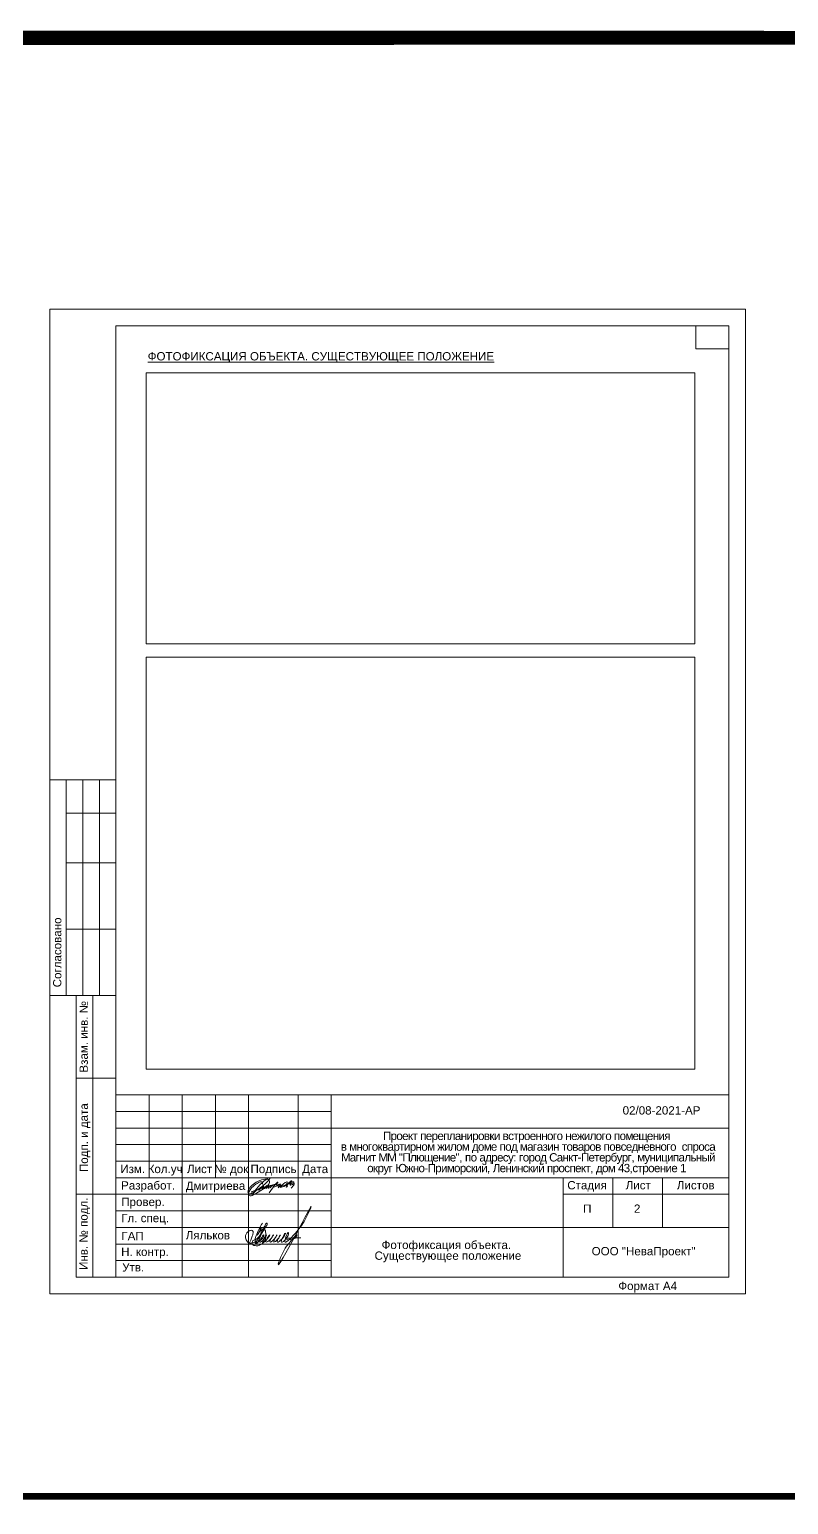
# Model space of a CAD drawing. Header units: metres. Extents: x -443 to 179, y -184 to -91.
# Drawn here: x -297.96 to -275.05, y -183.84 to -139.35 of the extents above; entities that cross this region are included whole.
import ezdxf
from ezdxf.enums import TextEntityAlignment as Align

# ---------------------------------------------------------------- set-up
doc = ezdxf.new("R2010")
doc.units = ezdxf.units.M
doc.header["$MEASUREMENT"] = 0
doc.header["$XCLIPFRAME"] = 0
for name, color, linetype, lineweight in [('Level 1', 7, 'Continuous', 0), ('Level 50', 7, 'Continuous', 0), ('Level 63', 7, 'Continuous', 0)]:
    doc.layers.add(name, color=color, linetype=linetype, lineweight=lineweight)
doc.styles.add('GOST 2.304', font='CS_Gost2304.shx')
doc.styles.add('Style-Arial', font='arial.ttf')
picture_1 = doc.add_image_def('image2.jpg', size_in_pixel=(1600, 1014))
picture_2 = doc.add_image_def('image3.jpg', size_in_pixel=(1600, 1200))

# ---------------------------------------------------------------- blocks, each defined once
blk = doc.blocks.new('*U4')
at = {"layer": 'Level 50', "color": 7, "linetype": 'Continuous', "lineweight": 0}
for p, q in [((10.511, 14.855), (-10.489, 14.855)), ((-10.489, 14.855), (-10.489, -14.845)), ((10.511, -14.845), (10.511, 14.855)), ((-10.489, -14.845), (10.511, -14.845))]:
    blk.add_line(p, q, dxfattribs=at)
at = {"layer": 'Level 50', "color": 7, "linetype": 'Continuous', "lineweight": 13}
for p, q in [((-8.489, 14.355), (-8.489, -14.345)), ((-8.489, 14.355), (10.011, 14.355)), ((9.011, 13.655), (9.011, 14.355)), ((10.011, -14.345), (10.011, 14.355)), ((9.011, 13.655), (10.011, 13.655))]:
    blk.add_line(p, q, dxfattribs=at)
at = {"layer": 'Level 63', "color": 7, "linetype": 'Continuous', "lineweight": 13}
for p, q in [((-10.489, 0.655), (-8.489, 0.655)), ((-10.489, 0.655), (-10.489, -5.845)), ((-9.989, 0.655), (-9.989, -5.845)), ((-9.489, 0.655), (-9.489, -5.845)), ((-8.989, 0.655), (-8.989, -5.845)), ((-9.989, -0.345), (-8.489, -0.345)), ((-9.989, -1.845), (-8.489, -1.845)), ((-9.989, -3.845), (-8.489, -3.845)), ((-10.489, -5.845), (-8.489, -5.845)), ((-9.689, -5.845), (-8.489, -5.845)), ((-9.189, -14.345), (-9.189, -5.845)), ((-9.689, -8.345), (-8.489, -8.345)), ((-8.489, -8.845), (10.011, -8.845)), ((-8.489, -8.845), (-8.489, -14.345)), ((-7.489, -8.845), (-7.489, -11.345)), ((-6.489, -8.845), (-6.489, -14.345)), ((-5.489, -8.845), (-5.489, -11.345)), ((-4.489, -8.845), (-4.489, -14.345)), ((-2.989, -8.845), (-2.989, -14.345)), ((-1.989, -8.845), (-1.989, -14.345)), ((-1.989, -9.845), (10.011, -9.845)), ((-8.489, -10.845), (-1.989, -10.845)), ((-8.489, -11.345), (-1.989, -11.345)), ((-1.989, -11.345), (10.011, -11.345)), ((-9.689, -11.845), (-8.489, -11.845)), ((5.011, -11.845), (10.011, -11.845)), ((-1.989, -12.845), (10.011, -12.845)), ((-8.489, -14.345), (10.011, -14.345))]:
    blk.add_line(p, q, dxfattribs=at)
at = {"layer": 'Level 63', "color": 7, "linetype": 'Continuous', "lineweight": 0}
for p, q in [((-8.489, -9.345), (-1.989, -9.345)), ((-8.489, -9.845), (-1.989, -9.845)), ((-8.489, -10.345), (-1.989, -10.345)), ((-8.489, -11.845), (-1.989, -11.845)), ((-8.489, -12.345), (-1.989, -12.345)), ((-8.489, -12.845), (-1.989, -12.845)), ((-8.489, -13.345), (-1.989, -13.345)), ((-8.489, -13.845), (-1.989, -13.845))]:
    blk.add_line(p, q, dxfattribs=at)
at = {"layer": 'Level 63', "color": 7, "linetype": 'Continuous', "lineweight": 13, "flags": 128}
for points in [[(-8.489, -14.345), (-9.689, -14.345), (-9.689, -5.845)], [(5.011, -11.345), (5.011, -14.345)], [(6.511, -11.345), (6.511, -12.845)], [(8.011, -11.345), (8.011, -12.845)]]:
    blk.add_lwpolyline(points, dxfattribs=at)
at = {"color": 7, "linetype": 'Continuous', "lineweight": 0, "insert": (7.559, -14.646), "char_height": 0.25, "attachment_point": 5, "line_spacing_factor": 1.214483, "style": 'Style-Arial'}
blk.add_mtext('Формат А4', dxfattribs=at)
at = {"layer": 'Level 63', "color": 7, "linetype": 'Continuous', "lineweight": 0, "style": 'Style-Arial'}
for s, p in [('Согласовано', (-10.261, -4.547)), ('Взам. инв. №', (-9.463, -7.093)), ('Подп. и дата', (-9.46, -10.136)), ('Инв. № подл.', (-9.469, -13.033))]:
    blk.add_text(s, height=0.25002, rotation=90, dxfattribs=at).set_placement(p, align=Align.MIDDLE_CENTER)
for s, p in [('Изм.', (-7.982, -11.08)), ('Кол.уч', (-7.004, -11.08)), ('Лист', (-5.966, -11.08)), ('№ док', (-5.007, -11.08)), ('Подпись', (-3.733, -11.08)), ('Дата', (-2.478, -11.08)), ('Разработ.', (-7.52, -11.576)), ('Стадия', (5.73, -11.57)), ('Лист', (7.274, -11.57)), ('Листов', (9.008, -11.57)), ('Провер.', (-7.674, -12.074)), ('Гл. спец.', (-7.608, -12.561)), ('ГАП', (-7.987, -13.103)), ('Н. контр.', (-7.613, -13.58)), ('Утв.', (-7.969, -14.047))]:
    blk.add_text(s, height=0.25, dxfattribs=at).set_placement(p, align=Align.MIDDLE_CENTER)
at = {"layer": 'Level 63', "color": 7, "linetype": 'Continuous', "lineweight": 0, "insert": (7.434, -13.597), "char_height": 0.25, "attachment_point": 5, "line_spacing_factor": 0.6, "style": 'GOST 2.304'}
blk.add_mtext('\\fArial|b0|i0|c204204|p39;ООО "НеваПроект"', dxfattribs=at)
blk = doc.blocks.new('формат А4')
at = {"layer": 'Level 50', "color": 7, "linetype": 'Continuous', "lineweight": 0}
blk.add_blockref('*U4', (10.489, -14.855), dxfattribs=at)

msp = doc.modelspace()

# ---------------------------------------------------------------- linework, layer by layer
at = {"color": 1, "linetype": 'Continuous', "lineweight": 13}
msp.add_lwpolyline([(-442.29268327, -139.59917875, 0.5, 0.2, 0), (179.07218429, -139.59917875, 0.2, 0.2, 0), (179.07218429, -183.59219554, 0.2, 0.2, 0), (-442.29268327, -183.59219554, 0.2, 0.2, 0)], format="xyseb", close=True, dxfattribs=at)
at = {"color": 5, "linetype": 'Continuous', "lineweight": 0}
for points in [[(-290.72778402, -174.06755162), (-290.75899016, -174.04136973), (-290.78211347, -174.0322458), (-290.81010688, -174.02859688), (-290.85391974, -174.02981297), (-290.89956051, -174.0383282), (-290.95554476, -174.05049301), (-291.0237004, -174.08029699), (-291.05534316, -174.09306984), (-291.11521833, -174.12245296), (-291.1991947, -174.17597851), (-291.23996666, -174.21368902), (-291.27952044, -174.2489667), (-291.30629568, -174.28363634), (-291.32759496, -174.3152651), (-291.34098194, -174.33898602), (-291.35315204, -174.36635717), (-291.35923773, -174.39555244), (-291.36410654, -174.42353163), (-291.36045461, -174.44360363), (-291.34706763, -174.45880932), (-291.33307093, -174.46854129), (-291.30629568, -174.47097412), (-291.24726923, -174.44968604), (-291.19006681, -174.42292359), (-291.15295842, -174.38186916), (-291.10817799, -174.31959472), (-291.05366252, -174.25829419), (-290.99330551, -174.19407387), (-290.92516021, -174.12693442), (-290.88524731, -174.08801371), (-290.81807603, -174.03644255), (-290.77104657, -174.00645072), (-290.74056385, -173.99182625), (-290.7228842, -173.98573272), (-290.71495898, -173.98573272), (-290.70642402, -173.98877948), (-290.70337665, -173.99548237), (-290.70825322, -174.01010684), (-290.73812621, -174.05458896), (-290.8295718, -174.14842934), (-290.93016337, -174.23556683), (-291.03989834, -174.31600078), (-291.11930302, -174.37418451), (-291.23086718, -174.48447741), (-291.18880213, -174.42354211)], [(-290.72778402, -174.06755162), (-290.72125653, -174.07275436), (-290.71479363, -174.08822512), (-290.71193874, -174.10534788), (-290.71359225, -174.12802877), (-290.7379854, -174.17964117), (-290.78807127, -174.23625014), (-290.8358461, -174.27399011), (-290.92950068, -174.34441915), (-291.10146319, -174.44914933), (-291.18562429, -174.49538228), (-291.23425817, -174.52045935), (-291.26938235, -174.52740375), (-291.30026166, -174.52740375), (-291.3245786, -174.51930152), (-291.34078946, -174.50039783), (-291.34542187, -174.48303683), (-291.34349192, -174.44831483), (-291.33329699, -174.41964054), (-291.309666, -174.37433701), (-291.29571967, -174.3499426), (-291.27596151, -174.32206355), (-291.2430334, -174.28334246), (-291.21940241, -174.2616584), (-291.17590733, -174.22156021), (-291.12167219, -174.1805156), (-291.08990541, -174.15728296), (-291.058915, -174.13830989), (-291.02908464, -174.12398322), (-290.99421882, -174.11004336), (-290.96283958, -174.10500949), (-290.94424534, -174.10926907), (-290.92448847, -174.13288854), (-290.92642489, -174.16580146), (-290.93533576, -174.18206484)], [(-291.24819287, -174.42503833), (-291.25688543, -174.41945335), (-291.24198446, -174.39835377), (-290.96507828, -174.30216499), (-290.92192941, -174.25886362), (-290.90385835, -174.23581816), (-290.95308645, -174.26073226), (-290.993591, -174.2949889), (-291.04219646, -174.35540452), (-291.04317953, -174.36110992), (-291.04073156, -174.36386347), (-291.03629291, -174.36371031), (-291.03017105, -174.36172189), (-291.0209889, -174.35499152), (-290.9648548, -174.30225924)], [(-290.41180978, -174.20117601), (-290.39243271, -174.18354601), (-290.39168734, -174.17286826), (-290.41156176, -174.17808277), (-290.42795735, -174.19173988), (-290.44932251, -174.21135633), (-290.46224056, -174.22774472), (-290.46298593, -174.2418986), (-290.4595084, -174.24438183), (-290.45205597, -174.24438183), (-290.43541106, -174.24165054), (-290.41777276, -174.23569118), (-290.40112785, -174.22451666), (-290.38646973, -174.21433634), (-290.37355168, -174.20316246), (-290.36833408, -174.195216), (-290.37230897, -174.1942231), (-290.40609613, -174.23444957), (-290.44857714, -174.28684281)], [(-290.40981136, -174.25843033), (-290.27375457, -174.22157265), (-290.20318326, -174.18026623), (-290.17965949, -174.14976389), (-290.18093063, -174.11608323), (-290.19428143, -174.10782194), (-290.2406934, -174.12498004), (-290.29537035, -174.16946347), (-290.38247289, -174.25525266), (-290.38565202, -174.27050416), (-290.37865819, -174.27876544), (-290.35004858, -174.27304629), (-290.27820484, -174.24762691), (-290.15804242, -174.18217284), (-290.12347372, -174.16741419), (-290.0414583, -174.10767926), (-290.03827917, -174.08861521), (-290.04082274, -174.07590585), (-290.06180294, -174.07844733), (-290.12919512, -174.13564078), (-290.18959476, -174.2220655), (-290.2073545, -174.26068382), (-290.19899264, -174.27182628), (-290.17590034, -174.26346944), (-290.17390966, -174.24357154), (-290.18545582, -174.22566271), (-290.20416891, -174.21889765), (-290.20655745, -174.21054015)], [(-289.97516933, -174.16993341), (-289.98114263, -174.15202458), (-289.99348454, -174.14884103), (-290.02135523, -174.14844308), (-290.06037421, -174.16396359), (-290.07829154, -174.17590259), (-290.09143049, -174.19301487), (-290.09143049, -174.20137237), (-290.08386568, -174.2061477), (-290.07311528, -174.2061477), (-290.05081872, -174.20097442), (-290.02812429, -174.1942087), (-290.00980908, -174.18823953), (-289.99388241, -174.18386148), (-289.98154051, -174.1751067), (-289.97357782, -174.16873892), (-289.97357782, -174.15282047), (-289.97516933, -174.1269534), (-289.98432693, -174.11063701), (-290.01140187, -174.10904523), (-290.02971709, -174.11780002)], [(-289.98233626, -174.17749437), (-289.97516933, -174.18505597), (-289.97437357, -174.19182104), (-289.99149387, -174.22007643), (-290.05718861, -174.29568923)]]:
    msp.add_lwpolyline(points, dxfattribs=at)
at = {"color": 5, "linetype": 'Continuous', "lineweight": 20}
for points in [[(-290.90440736, -174.23471727), (-290.89113794, -174.2271033), (-290.88892637, -174.22955969), (-290.92701395, -174.2892416), (-290.93610568, -174.30446954), (-290.93782507, -174.31183741), (-290.93512261, -174.31453925), (-290.92603089, -174.31232895), (-290.79926476, -174.22688534), (-290.79965876, -174.22177751), (-290.80869882, -174.22649264), (-290.88535324, -174.31332512), (-290.88220769, -174.31961108), (-290.86805597, -174.31450325), (-290.74383857, -174.2312071), (-290.73833548, -174.22020602), (-290.75012837, -174.22177751), (-290.820099, -174.29839434), (-290.81774016, -174.30507366), (-290.81223707, -174.30664515), (-290.80437514, -174.30468095), (-290.79101013, -174.29407258), (-290.75563146, -174.28149935), (-290.73243839, -174.26263951), (-290.71081874, -174.25163843), (-290.69627431, -174.24142277), (-290.68526813, -174.23238589), (-290.68369471, -174.21941995), (-290.69116393, -174.22059873), (-290.71199816, -174.23552952), (-290.7269353, -174.25045965), (-290.74265915, -174.2618541), (-290.74973566, -174.27482003), (-290.75641817, -174.28582111), (-290.75681088, -174.29210772), (-290.75484475, -174.29760826), (-290.75091379, -174.29957312), (-290.73990761, -174.29878704), (-290.73086627, -174.29485799), (-290.71357029, -174.29053623)], [(-290.6792199, -174.22205045), (-290.50042891, -174.16536817), (-290.4779825, -174.15277204), (-290.46892436, -174.14686766), (-290.46459294, -174.13427219), (-290.46341094, -174.12206942), (-290.47128707, -174.11734578), (-290.48231392, -174.12521829), (-290.54689901, -174.19252857), (-290.72217629, -174.43792637)], [(-290.69221287, -174.292721), (-290.64478296, -174.23425125), (-290.62778668, -174.21410333), (-290.61711508, -174.20620203), (-290.60723277, -174.20462138), (-290.60328114, -174.20857203), (-290.60328114, -174.212128), (-290.60841864, -174.22674528), (-290.61751037, -174.2374119)], [(-290.61434803, -174.27533841), (-290.59142366, -174.2690171), (-290.55584993, -174.25874515), (-290.53213497, -174.25044918), (-290.51474469, -174.24017723), (-290.49853899, -174.23109126), (-290.48510035, -174.21686865), (-290.48470505, -174.20106605), (-290.49023785, -174.19395475), (-290.50288721, -174.18881878), (-290.52343983, -174.18881878), (-290.55387476, -174.1963254)]]:
    msp.add_lwpolyline(points, dxfattribs=at)
msp.add_spline([(-291.33764131, -175.98650291), (-291.23497591, -175.7516851), (-291.20979255, -175.65769954), (-291.20979255, -175.60449562), (-291.24101989, -175.57326828), (-291.29030016, -175.57326828), (-291.36764643, -175.61792417), (-291.42239895, -175.6877125), (-291.43685062, -175.72810084), (-291.43685062, -175.79671744), (-291.41980313, -175.86033954), (-291.37696625, -175.92103718), (-291.32770429, -175.94947859), (-291.26094167, -175.96062171), (-291.19288951, -175.94238719), (-291.1344134, -175.91579106), (-291.09430636, -175.88479129), (-291.02294259, -175.7611856), (-290.95674868, -175.6251221), (-290.90302321, -175.51469432), (-290.84679377, -175.41730209), (-290.80958031, -175.36514117), (-290.79221625, -175.36048849), (-290.78552276, -175.38546893), (-290.7965348, -175.42656643), (-290.82900764, -175.47140663), (-291.02023462, -175.83983725), (-291.08100262, -175.94509051), (-291.12651693, -175.97136821), (-291.13869033, -175.95028327), (-291.14434366, -175.92918478), (-291.15183578, -175.85371409), (-291.11871213, -175.73009495), (-291.02387005, -175.52340187), (-290.92560788, -175.35320681), (-291.0226616, -175.55051963), (-290.95951917, -175.49492653), (-291.08829139, -175.71796656), (-290.98754102, -175.58744239), (-290.91337002, -175.54461974), (-290.85712417, -175.55969077), (-290.83032555, -175.61981932), (-290.82241519, -175.71673983), (-290.89319431, -175.93955981), (-290.98096154, -176.0038486), (-291.04552054, -176.03078187), (-291.14472553, -176.03453397), (-291.21350401, -176.00537287), (-291.22601888, -175.98369648), (-291.23357518, -175.93308188), (-291.21980728, -175.88169939), (-291.14409178, -175.85411511), (-290.99118941, -175.71714173), (-291.10668322, -175.94437022), (-291.04722498, -175.91004198), (-290.89298764, -175.75580465), (-290.88086859, -175.71057571), (-291.00603591, -175.92737189), (-290.87307058, -175.82638633), (-290.80471339, -175.70347661), (-290.92206813, -175.93650445), (-290.76020107, -175.80890717), (-290.70174336, -175.70347661), (-290.82494935, -175.92105448), (-290.65883845, -175.81504757), (-290.5923602, -175.70347661), (-290.70215399, -175.92332749), (-290.53228138, -175.78683265), (-290.48477026, -175.70347661), (-290.58638679, -175.92012732), (-290.38879526, -175.72808587), (-290.38392504, -175.71587015), (-290.48239328, -175.90817858), (-290.23823478, -175.6812177), (-290.23556957, -175.67127097), (-290.35965337, -175.91173243), (-290.14058302, -175.6811256), (-290.14058302, -175.65218054), (-290.24979191, -175.90001745), (-289.94953707, -175.6751609), (-289.6054783, -175.18208368), (-289.47052331, -174.89156331), (-290.44802328, -176.58464293), (-290.26491072, -176.1526623), (-290.04017562, -175.86207045), (-289.88703358, -175.70892841), (-289.94265104, -175.80526069), (-290.21271633, -175.83763048), (-289.77001719, -175.79506651)], degree=3, dxfattribs=at)

# ---------------------------------------------------------------- block references
at = {"color": 7, "linetype": 'Continuous', "lineweight": 0}
msp.add_blockref('формат А4', (-297.34817212, -147.78575835), dxfattribs=at)

# ---------------------------------------------------------------- texts
at = {"color": 7, "linetype": 'Continuous', "lineweight": 13, "style": 'Style-Arial'}
msp.add_text('%%UФОТОФИКСАЦИЯ ОБЪЕКТА. СУЩЕСТВУЮЩЕЕ ПОЛОЖЕНИЕ', height=0.25, dxfattribs=at).set_placement((-294.3896486, -149.0814355), align=Align.TOP_LEFT)
msp.add_text('02/08-2021-АР ', height=0.25, dxfattribs=at).set_placement((-278.83318453, -171.82894378), align=Align.TOP_CENTER)
at = {"color": 7, "lineweight": 13, "style": 'Style-Arial'}
msp.add_text('Ляльков', height=0.25, dxfattribs=at).set_placement((-293.24160474, -175.59449583), align=Align.TOP_LEFT)
at = {"color": 7, "linetype": 'Continuous', "lineweight": 13, "insert": (-282.95746804, -172.59776174), "char_height": 0.25, "width": 13.7464597137, "attachment_point": 2, "line_spacing_factor": 0.776524, "style": 'Style-Arial'}
msp.add_mtext('{\\T0.9;Проект перепланировки встроенного нежилого помещения\\P в многоквартирном жилом доме под магазин товаров повседневного  спроса \\P Магнит ММ "Плющение", по адресу: город Санкт-Петербург, муниципальный \\Pокруг Южно-Приморский, Ленинский проспект, дом 43,строение 1}', dxfattribs=at)
at = {"color": 7, "linetype": 'Continuous', "lineweight": 0, "char_height": 0.25, "attachment_point": 5, "line_spacing_factor": 0.72, "style": 'GOST 2.304'}
for s, insert in [('\\fArial|b0|i0|c204204|p39;П', (-281.12256607, -174.91904525)), ('{\\fArial|b0|i0|c204|p39;2}', (-279.61726711, -174.9180925))]:
    msp.add_mtext(s, dxfattribs=dict(at, insert=insert))
at = {"color": 7, "linetype": 'Continuous', "lineweight": 13, "insert": (-285.37666911, -176.21141356), "char_height": 0.25, "attachment_point": 5, "line_spacing_factor": 0.776524, "style": 'Style-Arial'}
msp.add_mtext('Фотофиксация объекта.\\P Существующее положение', dxfattribs=at)
at = {"layer": 'Level 1', "color": 7, "linetype": 'Continuous', "lineweight": 0, "style": 'Style-Arial'}
msp.add_text('Дмитриева', height=0.25, dxfattribs=at).set_placement((-292.34270613, -174.22653221), align=Align.MIDDLE_CENTER)

# ---------------------------------------------------------------- pictures from other files: only their frames are drawn
at = {"color": 7, "linetype": 'Continuous', "lineweight": 0}
image = msp.add_image(picture_1, insert=(-294.66394889, -158.45667307), size_in_units=(16.78512458, 10.6375727), dxfattribs=at)
image.set_boundary_path([(20.7658195, 179.5325042), (1599.5, 958.7576788)])
image = msp.add_image(picture_2, insert=(-294.4408555, -170.70788327), size_in_units=(16.56203119, 12.42152339), dxfattribs=at)
image.dxf.flags = 7

doc.saveas('drawing.dxf')
